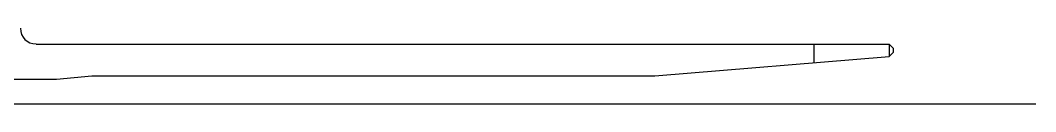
# Model space of a CAD drawing. Extents: x 8 to 3275, y 508 to 2688.
# Drawn here: x 2546 to 3275, y 524 to 578 of the extents above; entities that cross this region are included whole.
import ezdxf

# ---------------------------------------------------------------- set-up
doc = ezdxf.new("R2010")
doc.units = 0
doc.layers.add('1', color=7, linetype='CONTINUOUS')

msp = doc.modelspace()

# ---------------------------------------------------------------- linework, layer by layer
at = {"layer": '1', "color": 7}
for p, q in [((2557.300038, 567.000008), (3169.500047, 567.000008)), ((3115.300046, 567.000008), (3115.300046, 553.600008)), ((3169.500047, 567.000008), (3169.500047, 558.100008)), ((3172.300047, 564.200008), (3169.500047, 567.000008)), ((3169.500047, 558.100008), (3172.300047, 561.100008)), ((3172.300047, 564.200008), (3172.300047, 561.100008)), ((3001.400045, 544.200008), (3169.500047, 558.100008)), ((2534.500038, 541.800008), (2572.000038, 541.800008)), ((2572.000038, 541.800008), (2597.200039, 544.200008)), ((2597.200039, 544.200008), (3001.400045, 544.200008)), ((916.500014, 524.200008), (3274.600049, 524.200008))]:
    msp.add_line(p, q, dxfattribs=at)
msp.add_arc((2557.300038, 578.400009), 11.3, 180, 270, dxfattribs=at)

doc.saveas('drawing.dxf')
